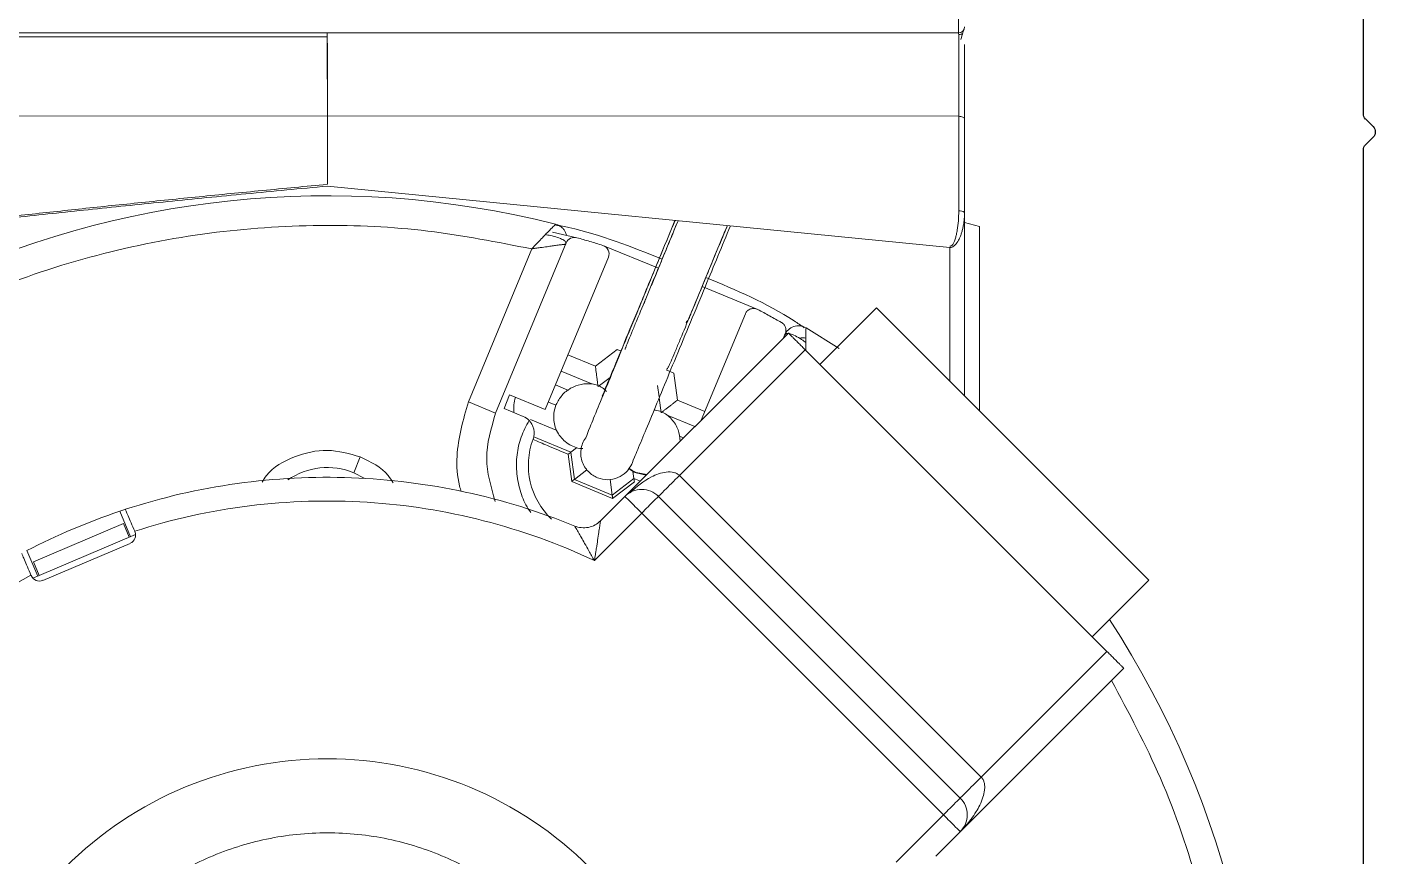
# Model space of a CAD drawing. Header units: inches. Extents: x 0 to 234, y -37 to 292.
# Drawn here: x 15.021 to 16.813, y -9.254 to -8.152 of the extents above; entities that cross this region are included whole.
import ezdxf

# ---------------------------------------------------------------- set-up
doc = ezdxf.new("R2010")
doc.units = ezdxf.units.IN
doc.header["$MEASUREMENT"] = 0
doc.layers.get('0').update_dxf_attribs({"lineweight": 25})

# ---------------------------------------------------------------- blocks, each defined once
blk = doc.blocks.new('A$C1483')
at = {"color": 1, "linetype": 'Continuous', "lineweight": 18}
for p, q in [((2.3839, 2.7047), (2.3839, 2.9327)), ((4.0611, 2.7047), (2.3839, 2.7047)), ((3.2225, 2.5946), (2.3837, 2.5939)), ((2.3837, 2.4682), (2.3837, 2.5939)), ((3.2225, 2.5035), (3.2225, 2.5946)), ((3.9711, 2.5939), (3.2225, 2.5946)), ((2.3957, 2.4195), (3.2225, 2.5011)), ((2.376, 2.4661), (2.376, 2.2222)), ((2.3563, 2.4474), (2.376, 2.4527)), ((2.3563, 2.4474), (2.3563, 2.2026)), ((2.8911, 2.4325), (2.9234, 2.44)), ((2.3955, 2.2417), (2.3957, 2.4195)), ((2.7828, 2.3919), (2.8566, 2.4224)), ((2.9052, 2.4256), (2.9989, 2.1994)), ((2.8491, 2.4066), (2.933, 2.2041)), ((3.0352, 2.2145), (2.951, 2.4177)), ((2.6508, 2.3372), (2.7246, 2.3678)), ((2.4931, 2.3393), (2.1312, 1.9774)), ((2.5683, 2.2641), (2.4931, 2.3393)), ((2.6672, 2.3313), (2.7257, 2.1903)), ((2.5427, 2.2853), (2.5866, 2.3128)), ((2.61, 2.3059), (2.8597, 2.0563)), ((2.6165, 2.2994), (2.6142, 2.3051)), ((2.1869, 1.8828), (2.5878, 2.2836)), ((2.5878, 2.2836), (2.7548, 2.1166)), ((2.8376, 2.2839), (2.8322, 2.2817)), ((2.8664, 2.2618), (2.8376, 2.2839)), ((2.9029, 2.2769), (2.8664, 2.2618)), ((2.7622, 2.2527), (2.7574, 2.2166)), ((2.7723, 2.2569), (2.7622, 2.2527)), ((2.847, 2.2469), (2.8629, 2.2347)), ((2.8711, 2.2382), (2.9119, 2.255)), ((2.7818, 2.2209), (2.7838, 2.2361)), ((2.9021, 2.2297), (2.9194, 2.2369)), ((2.9803, 2.2237), (2.933, 2.2041)), ((2.9878, 2.2055), (2.9803, 2.2237)), ((2.7574, 2.2166), (2.721, 2.2015)), ((2.7791, 2.2), (2.7817, 2.2198)), ((2.9185, 2.2107), (2.9188, 2.21)), ((2.9188, 2.21), (2.9289, 2.2141)), ((2.9188, 2.21), (2.9192, 2.2091)), ((2.9623, 2.1949), (2.9878, 2.2055)), ((2.9989, 2.1994), (3.0352, 2.2145)), ((2.7344, 2.1815), (2.7709, 2.1966)), ((2.7917, 2.1957), (2.7918, 2.1955)), ((2.9185, 2.1768), (2.9525, 2.1909)), ((2.7495, 2.1665), (2.7549, 2.1687)), ((2.8916, 2.1531), (2.899, 2.1474)), ((2.899, 2.1474), (2.9483, 2.1678)), ((2.899, 2.1474), (2.8943, 2.1114)), ((2.8979, 2.1086), (2.9026, 2.1447)), ((3.1874, 2.1202), (3.1787, 2.1412)), ((2.7548, 2.1166), (2.3539, 1.7157)), ((2.8121, 2.1205), (2.7982, 2.1178)), ((2.8123, 2.12), (2.799, 2.1169)), ((2.8152, 2.1127), (2.8165, 2.122)), ((2.8943, 2.1114), (2.8776, 2.1241)), ((3.1874, 2.1202), (3.1737, 2.1131)), ((2.8067, 2.1092), (2.8152, 2.1127)), ((2.8146, 2.1082), (2.8435, 2.0861)), ((2.8441, 2.0906), (2.8152, 2.1127)), ((2.8435, 2.0861), (2.8979, 2.1086)), ((2.8943, 2.1114), (2.8441, 2.0906)), ((2.8441, 2.0906), (2.8468, 2.1112)), ((2.7826, 2.0888), (2.3818, 1.6879)), ((2.404, 1.6656), (2.8049, 2.0665)), ((2.8049, 2.0665), (2.8678, 2.0036)), ((3.4839, 2.0352), (3.4983, 2.0691)), ((3.4934, 2.0526), (3.4857, 2.0345)), ((3.4934, 2.0526), (3.613, 2.0018)), ((3.4773, 2.038), (3.6053, 1.9837)), ((3.4782, 2.0419), (3.4784, 2.0425)), ((3.4845, 2.0264), (3.6004, 1.9772)), ((3.6071, 1.9829), (3.6215, 2.0168)), ((3.613, 2.0018), (3.6053, 1.9837)), ((2.1312, 1.9774), (2.2064, 1.9022)), ((3.6138, 1.9801), (3.6053, 1.9837)), ((3.6162, 1.984), (3.6159, 1.9835)), ((2.3539, 1.7157), (2.1869, 1.8828)), ((2.1646, 1.8605), (2.4142, 1.6109)), ((2.4669, 1.6027), (2.404, 1.6656))]:
    blk.add_line(p, q, dxfattribs=at)
for centre, radius, start, end in [((2.3839, 2.7126), 0.00787, 180, 270), ((3.2225, 1.248), 1.2402, 146.9085, 104.1536), ((2.382, 2.4594), 0.0089, 78.7375, 131.8083), ((2.5918, 2.2759), 0.0236, 81.5295, 102.6389), ((2.9181, 2.2052), 0.0567, 354.7876, 15.7417), ((2.8571, 2.1301), 0.0984, 313.3842, 20.6514), ((2.7961, 2.1591), 0.0423, 292.5, 307.9016), ((3.2225, 2.0354), 0.0917, 55.1445, 112.5), ((2.8049, 2.0665), 0.0315, 90, 135), ((3.2225, 1.248), 0.8661, 62.5682, 71.4318), ((3.4891, 2.0373), 0.0118, 157, 247), ((3.6051, 1.9881), 0.0118, 247, 337), ((2.404, 1.6656), 0.0315, 180, 225)]:
    blk.add_arc(centre, radius, start, end, dxfattribs=at)
for points, knots in [([(2.3809, 2.696), (2.3799, 2.6993), (2.378, 2.7059), (2.3771, 2.7084), (2.3766, 2.7097)], [0, 0, 0, 0, 0.49318, 1, 1, 1, 1]), ([(2.376, 2.6895), (2.376, 2.6883), (2.376, 2.6858), (2.376, 2.6818), (2.376, 2.6776), (2.376, 2.6717), (2.376, 2.6639), (2.376, 2.6539), (2.376, 2.6435), (2.376, 2.6328), (2.376, 2.6221), (2.376, 2.6113), (2.376, 2.6007), (2.376, 2.594), (2.376, 2.5906)], [0, 0, 0, 0, 0.049943, 0.09974, 0.149585, 0.19967, 0.299373, 0.399256, 0.498907, 0.598733, 0.698457, 0.79833, 0.899101, 1, 1, 1, 1]), ([(2.3839, 2.7024), (2.3834, 2.7024), (2.3824, 2.7025), (2.381, 2.7029), (2.3795, 2.7036), (2.3787, 2.7043), (2.3783, 2.7046)], [0, 0, 0, 0, 0.232699, 0.479614, 0.737013, 1, 1, 1, 1]), ([(2.3837, 2.5939), (2.3837, 2.5956), (2.3837, 2.5991), (2.3837, 2.6047), (2.3837, 2.6105), (2.3837, 2.6164), (2.3837, 2.6225), (2.3837, 2.6286), (2.3837, 2.6348), (2.3837, 2.6409), (2.3837, 2.6469), (2.3837, 2.6527), (2.3837, 2.6584), (2.3837, 2.6638), (2.3837, 2.6723), (2.3838, 2.684), (2.3838, 2.6939), (2.3838, 2.6997), (2.3838, 2.7027), (2.3839, 2.7044), (2.3839, 2.7046), (2.3839, 2.7047)], [0, 0, 0, 0, 0.036367, 0.073509, 0.111333, 0.149734, 0.188597, 0.227796, 0.267201, 0.306675, 0.346079, 0.385277, 0.424133, 0.462522, 0.500322, 0.615153, 0.749768, 0.816794, 0.881034, 0.942168, 1, 1, 1, 1]), ([(3.2226, 2.7047), (3.2226, 2.7047), (3.2226, 2.7046), (3.2226, 2.7041), (3.2226, 2.7032), (3.2226, 2.7018), (3.2226, 2.7001), (3.2226, 2.6978), (3.2225, 2.6932), (3.2225, 2.6843), (3.2225, 2.6713), (3.2225, 2.6591), (3.2225, 2.6488), (3.2225, 2.6379), (3.2225, 2.6266), (3.2225, 2.6154), (3.2225, 2.6046), (3.2225, 2.5979), (3.2225, 2.5946)], [0, 0, 0, 0, 0.032984, 0.067069, 0.102232, 0.138434, 0.175625, 0.213743, 0.25271, 0.376618, 0.504726, 0.573555, 0.64441, 0.716497, 0.788952, 0.860895, 0.931491, 1, 1, 1, 1]), ([(3.2225, 2.6278), (3.2225, 2.6321), (3.2225, 2.6477), (3.2227, 2.6733), (3.2226, 2.6909), (3.2226, 2.6995)], [0, 0, 0, 0, 0.162009, 0.592078, 1, 1, 1, 1]), ([(2.3837, 2.5939), (2.3819, 2.5938), (2.3798, 2.5935), (2.3768, 2.5923), (2.376, 2.5914), (2.376, 2.5906)], [0, 0, 0, 0, 0.5, 0.5, 1, 1, 1, 1]), ([(2.376, 2.5906), (2.376, 2.5849), (2.376, 2.5733), (2.376, 2.5558), (2.376, 2.5381), (2.376, 2.5203), (2.376, 2.5024), (2.376, 2.4843), (2.376, 2.4722), (2.376, 2.4661)], [0, 0, 0, 0, 0.143023, 0.285881, 0.428638, 0.571362, 0.714119, 0.856977, 1, 1, 1, 1]), ([(3.9711, 2.4214), (3.95, 2.4241), (3.907, 2.4297), (3.8412, 2.4379), (3.7728, 2.4461), (3.7018, 2.4543), (3.6282, 2.4625), (3.5521, 2.4707), (3.4734, 2.4789), (3.392, 2.4871), (3.3081, 2.4954), (3.2513, 2.5008), (3.2225, 2.5035)], [0, 0, 0, 0, 0.0846491, 0.1727047, 0.264169, 0.3590439, 0.4573311, 0.559032, 0.6641482, 0.7726809, 0.8846311, 1, 1, 1, 1]), ([(3.2225, 2.5011), (3.2585, 2.4977), (3.3292, 2.4911), (3.4332, 2.4808), (3.5329, 2.4706), (3.6285, 2.4604), (3.72, 2.4503), (3.8072, 2.4401), (3.8903, 2.4301), (3.9442, 2.4231), (3.9705, 2.4197)], [0, 0, 0, 0, 0.144331, 0.283135, 0.416413, 0.544167, 0.6664, 0.783114, 0.894313, 1, 1, 1, 1]), ([(2.376, 2.4661), (2.3761, 2.4639), (2.3761, 2.4598), (2.3767, 2.4539), (2.3776, 2.4485), (2.3787, 2.4435), (2.3799, 2.439), (2.3814, 2.4347), (2.3835, 2.4298), (2.3863, 2.4253), (2.3894, 2.4221), (2.3915, 2.4205), (2.3935, 2.4195), (2.395, 2.4195), (2.3957, 2.4195)], [0, 0, 0, 0, 0.121002, 0.233547, 0.337715, 0.433564, 0.521147, 0.600513, 0.682797, 0.823244, 0.885691, 0.921811, 0.964878, 1, 1, 1, 1]), ([(2.3955, 2.4212), (2.3952, 2.4212), (2.3945, 2.4212), (2.3935, 2.4216), (2.3925, 2.4225), (2.3916, 2.4237), (2.3907, 2.4252), (2.3898, 2.4271), (2.3889, 2.4294), (2.3879, 2.4327), (2.3867, 2.4371), (2.3853, 2.4448), (2.384, 2.4553), (2.3838, 2.4638), (2.3837, 2.4682)], [0, 0, 0, 0, 0.019291, 0.03992, 0.06412, 0.093316, 0.128326, 0.169626, 0.217504, 0.272142, 0.374203, 0.489281, 0.739214, 1, 1, 1, 1]), ([(2.8784, 2.1684), (2.8784, 2.1682), (2.8788, 2.1677), (2.8747, 2.1779), (2.864, 2.2044), (2.8492, 2.2405), (2.8316, 2.2832), (2.8082, 2.34), (2.7838, 2.3993), (2.7667, 2.4407), (2.7605, 2.4555)], [0, 0, 0, 0, 0.0173101, 0.0789959, 0.1325628, 0.1820866, 0.2304791, 0.278881, 0.3535243, 0.3954859, 0.3954859, 0.3954859, 0.3954859]), ([(2.8572, 2.2222), (2.8574, 2.2216), (2.8578, 2.2208), (2.8521, 2.2347), (2.8435, 2.2555), (2.8291, 2.2903), (2.807, 2.3436), (2.7836, 2.4001), (2.768, 2.4378), (2.7607, 2.4555)], [0, 0, 0, 0, 0.0845917, 0.1236474, 0.1606584, 0.2282663, 0.2895732, 0.357942, 0.4185001, 0.4185001, 0.4185001, 0.4185001]), ([(2.951, 2.4177), (2.9968, 2.4267), (3.0896, 2.445), (3.2335, 2.4515), (3.3812, 2.4415), (3.5302, 2.4121), (3.6768, 2.3632), (3.8168, 2.2953), (3.9469, 2.2099), (4.0641, 2.1091), (4.1656, 1.9963), (4.2503, 1.8746), (4.3176, 1.7474), (4.3685, 1.6156), (4.4038, 1.4787), (4.423, 1.3362), (4.4249, 1.188), (4.4079, 1.0371), (4.3712, 0.8869), (4.3151, 0.7418), (4.2407, 0.6052), (4.1499, 0.4801), (4.0457, 0.3696), (3.9315, 0.2752), (3.8103, 0.1977), (3.6831, 0.1361), (3.5495, 0.0897), (3.409, 0.0588), (3.2615, 0.0448), (3.1098, 0.0492), (2.9571, 0.0735), (2.8079, 0.1175), (2.6656, 0.1804), (2.5334, 0.2606), (2.4147, 0.3553), (2.3113, 0.4614), (2.2241, 0.5759), (2.1522, 0.6976), (2.095, 0.8268), (2.0527, 0.9643), (2.0265, 1.1102), (2.0185, 1.2618), (2.03, 1.416), (2.0619, 1.5681), (2.1108, 1.7129), (2.158, 1.8015), (2.1808, 1.8443)], [0, 0, 0, 0, 0.021324, 0.04324, 0.06571, 0.08901, 0.112556, 0.136299, 0.160039, 0.183586, 0.206889, 0.229356, 0.251272, 0.272598, 0.293922, 0.315838, 0.338308, 0.361608, 0.385155, 0.408898, 0.432638, 0.456184, 0.479487, 0.501954, 0.523871, 0.545197, 0.56652, 0.588437, 0.610907, 0.634207, 0.657753, 0.681496, 0.705236, 0.728782, 0.752085, 0.774553, 0.796469, 0.817795, 0.839119, 0.861035, 0.883505, 0.906805, 0.930351, 0.954094, 0.977835, 1, 1, 1, 1]), ([(2.687, 2.4483), (2.6981, 2.4216), (2.7158, 2.3788), (2.7402, 2.3199), (2.7595, 2.2734), (2.7771, 2.2309), (2.7928, 2.193), (2.8058, 2.1615), (2.8158, 2.1376), (2.8196, 2.1284), (2.8192, 2.1294), (2.819, 2.1299)], [0.5503848, 0.5503848, 0.5503848, 0.5503848, 0.6211388, 0.6636703, 0.7060309, 0.7483469, 0.7910731, 0.8355205, 0.8842603, 0.9402973, 1, 1, 1, 1]), ([(2.6911, 2.4487), (2.6952, 2.4386), (2.7054, 2.4142), (2.7216, 2.3749), (2.7391, 2.3327), (2.7519, 2.3017), (2.7598, 2.2829), (2.7654, 2.2696), (2.7688, 2.2617), (2.77, 2.2597), (2.771, 2.2585), (2.7716, 2.2577)], [0.4971067, 0.4971067, 0.4971067, 0.4971067, 0.5464087, 0.6168205, 0.6905004, 0.7500903, 0.7840007, 0.822975, 0.866275, 0.9078485, 1, 1, 1, 1]), ([(2.6911, 2.4487), (2.6929, 2.4443), (2.6994, 2.4286), (2.7092, 2.405), (2.7184, 2.3828), (2.7241, 2.3691), (2.7272, 2.3618), (2.7301, 2.3547), (2.7332, 2.3471), (2.7369, 2.3381), (2.7409, 2.3286), (2.7425, 2.3242), (2.745, 2.3209), (2.746, 2.3195)], [0.3840108, 0.3840108, 0.3840108, 0.3840108, 0.4350439, 0.5677164, 0.659772, 0.6936919, 0.7284495, 0.7453618, 0.7775865, 0.818954, 0.8644227, 0.9455506, 1, 1, 1, 1]), ([(2.8013, 2.3456), (2.801, 2.3469), (2.8002, 2.3503), (2.7983, 2.3544), (2.7943, 2.3639), (2.7906, 2.3727), (2.7863, 2.3826), (2.7818, 2.3938), (2.7762, 2.4076), (2.7695, 2.4239), (2.7627, 2.4402), (2.7582, 2.4511), (2.7565, 2.4551)], [0, 0, 0, 0, 0.0507645, 0.1252995, 0.1660228, 0.2030291, 0.2302862, 0.2782303, 0.322304, 0.3802109, 0.4544259, 0.4984084, 0.4984084, 0.4984084, 0.4984084]), ([(2.8269, 2.2838), (2.8268, 2.2845), (2.8266, 2.2855), (2.826, 2.2873), (2.8228, 2.2951), (2.8174, 2.3082), (2.8097, 2.3268), (2.7957, 2.3607), (2.7765, 2.407), (2.7628, 2.4401), (2.7566, 2.4551)], [0, 0, 0, 0, 0.0608478, 0.0881829, 0.1163611, 0.1417315, 0.1638388, 0.2029104, 0.2614616, 0.310047, 0.310047, 0.310047, 0.310047]), ([(2.7778, 2.4039), (2.8184, 2.4204), (2.8645, 2.439), (2.9131, 2.4483), (2.919, 2.4494)], [0, 0, 0, 0, 0.880074, 1, 1, 1, 1]), ([(2.9049, 2.4357), (2.9049, 2.4359), (2.9051, 2.4375), (2.9064, 2.4404), (2.9086, 2.4439), (2.9117, 2.4469), (2.9152, 2.4493), (2.9179, 2.4501), (2.9192, 2.4505)], [0, 0, 0, 0, 0.02918, 0.223344, 0.417508, 0.611672, 0.805836, 1, 1, 1, 1]), ([(2.9192, 2.4505), (2.9193, 2.4504), (2.9195, 2.4502), (2.9218, 2.448), (2.926, 2.4437), (2.9311, 2.4385), (2.9331, 2.4364)], [0, 0, 0, 0, 0.178181, 0.362179, 0.752509, 1, 1, 1, 1]), ([(2.8566, 2.4224), (2.8534, 2.4215), (2.8507, 2.4192), (2.8479, 2.4132), (2.8479, 2.4097), (2.8491, 2.4066)], [0, 0, 0, 0, 0.5, 0.5, 1, 1, 1, 1]), ([(2.9052, 2.4256), (2.9041, 2.4283), (2.902, 2.4305), (2.8969, 2.433), (2.8939, 2.4333), (2.8911, 2.4325)], [0, 0, 0, 0, 0.5, 0.5, 1, 1, 1, 1]), ([(2.933, 2.4366), (2.9307, 2.4362), (2.9248, 2.4353), (2.9164, 2.433), (2.9093, 2.4301), (2.9054, 2.4271), (2.9058, 2.4248), (2.9059, 2.4238)], [0, 0, 0, 0, 0.142571, 0.362302, 0.584757, 0.801177, 1, 1, 1, 1]), ([(2.9059, 2.4239), (2.9059, 2.4239), (2.906, 2.4239), (2.9066, 2.4238), (2.9076, 2.4237), (2.9093, 2.4235), (2.9115, 2.4232), (2.9143, 2.4229), (2.9183, 2.4224), (2.9236, 2.4217), (2.931, 2.4205), (2.9385, 2.4195), (2.9455, 2.4185), (2.9493, 2.418), (2.951, 2.4177)], [0, 0, 0, 0, 0.052187, 0.10854, 0.168999, 0.233516, 0.301988, 0.374393, 0.450592, 0.565176, 0.678589, 0.827661, 0.921816, 1, 1, 1, 1]), ([(2.9331, 2.4364), (2.9343, 2.4352), (2.9374, 2.432), (2.9436, 2.4255), (2.9485, 2.4204), (2.951, 2.4177)], [0, 0, 0, 0, 0.232169, 0.59329, 1, 1, 1, 1]), ([(2.5889, 2.313), (2.5934, 2.316), (2.6339, 2.3436), (2.6793, 2.3628), (2.7196, 2.3798)], [0, 0, 0, 0, 0.110731, 1, 1, 1, 1]), ([(2.6672, 2.3313), (2.667, 2.3318), (2.6666, 2.3328), (2.6656, 2.3341), (2.6638, 2.3362), (2.6604, 2.3382), (2.6563, 2.3388), (2.653, 2.3383), (2.6516, 2.3376), (2.6508, 2.3372)], [0, 0, 0, 0, 0.083221, 0.166303, 0.250845, 0.500091, 0.749336, 0.873938, 1, 1, 1, 1]), ([(2.6149, 2.3034), (2.6127, 2.3086), (2.6082, 2.3128), (2.5975, 2.3163), (2.5914, 2.3156), (2.5866, 2.3128)], [0, 0, 0, 0, 0.5, 0.5, 1, 1, 1, 1]), ([(2.5868, 2.2935), (2.5868, 2.2961), (2.5867, 2.3014), (2.5868, 2.3071), (2.5868, 2.3117), (2.5867, 2.3124), (2.5866, 2.3128)], [0, 0, 0, 0, 0.244422, 0.48966, 0.680048, 1, 1, 1, 1]), ([(2.6192, 2.3199), (2.6186, 2.3195), (2.6174, 2.3187), (2.6159, 2.3172), (2.6147, 2.3155), (2.6136, 2.3128), (2.6129, 2.3092), (2.6138, 2.3065), (2.6142, 2.3051)], [0, 0, 0, 0, 0.126765, 0.249677, 0.372989, 0.500912, 0.749675, 1, 1, 1, 1]), ([(2.6092, 2.3051), (2.6087, 2.3051), (2.6067, 2.305), (2.6009, 2.3022), (2.5935, 2.2981), (2.5888, 2.2946), (2.5869, 2.2933)], [0, 0, 0, 0, 0.0999717, 0.4454116, 0.7866264, 1, 1, 1, 1]), ([(2.5878, 2.2836), (2.5885, 2.2843), (2.5899, 2.2857), (2.5919, 2.2878), (2.594, 2.2899), (2.5967, 2.2926), (2.6001, 2.296), (2.6036, 2.2995), (2.6065, 2.3024), (2.6085, 2.3044), (2.6098, 2.3057), (2.61, 2.3058), (2.61, 2.3059)], [0, 0, 0, 0, 0.060243, 0.119999, 0.179808, 0.240207, 0.369955, 0.500129, 0.629877, 0.760052, 0.879922, 1, 1, 1, 1]), ([(2.615, 2.3032), (2.6144, 2.3042), (2.6136, 2.3056), (2.6114, 2.3053), (2.6107, 2.3052)], [0, 0, 0, 0, 0.70452, 1, 1, 1, 1]), ([(2.587, 2.2836), (2.5869, 2.287), (2.5869, 2.2905), (2.5868, 2.2934), (2.5868, 2.2935)], [0, 0, 0, 0, 0.964783, 1, 1, 1, 1]), ([(2.8629, 2.2347), (2.8629, 2.2348), (2.8629, 2.2348), (2.8629, 2.2353), (2.863, 2.2361), (2.8632, 2.2373), (2.8634, 2.2387), (2.8636, 2.2405), (2.864, 2.2431), (2.8645, 2.2468), (2.8651, 2.2513), (2.8657, 2.2564), (2.8662, 2.2598), (2.8664, 2.2618)], [0, 0, 0, 0, 0.063175, 0.127644, 0.193653, 0.261426, 0.331174, 0.403088, 0.477345, 0.602394, 0.744639, 0.850782, 1, 1, 1, 1]), ([(2.8517, 2.2281), (2.8534, 2.2299), (2.8568, 2.2335), (2.8636, 2.2366), (2.8732, 2.239), (2.8857, 2.2384), (2.8996, 2.2331), (2.9115, 2.2238), (2.9162, 2.2151), (2.9185, 2.2107)], [0, 0, 0, 0, 0.091092, 0.18173, 0.273488, 0.454865, 0.63663, 0.818386, 1, 1, 1, 1]), ([(2.7791, 2.2), (2.779, 2.2), (2.779, 2.2001), (2.7786, 2.2004), (2.778, 2.2009), (2.777, 2.2016), (2.7759, 2.2025), (2.7744, 2.2036), (2.7724, 2.2052), (2.7694, 2.2074), (2.7658, 2.2102), (2.7617, 2.2133), (2.759, 2.2154), (2.7574, 2.2166)], [0, 0, 0, 0, 0.063175, 0.127644, 0.193653, 0.261426, 0.331174, 0.403088, 0.477345, 0.602394, 0.744639, 0.850782, 1, 1, 1, 1]), ([(2.9185, 2.2107), (2.9196, 2.2078), (2.9216, 2.2018), (2.9221, 2.1922), (2.9207, 2.1828), (2.9171, 2.174), (2.9117, 2.1662), (2.9047, 2.1598), (2.8965, 2.1551), (2.8891, 2.1526), (2.8845, 2.1524), (2.8832, 2.1523)], [0, 0, 0, 0, 0.118711, 0.23742, 0.355679, 0.474017, 0.592396, 0.710819, 0.828989, 0.947598, 1, 1, 1, 1]), ([(3.0446, 2.0952), (3.0454, 2.0977), (3.0501, 2.1128), (3.0524, 2.1541), (3.042, 2.1907), (3.0352, 2.2145)], [0, 0, 0, 0, 0.064234, 0.391695, 1, 1, 1, 1]), ([(2.7536, 2.1623), (2.7542, 2.1673), (2.7554, 2.178), (2.763, 2.1897), (2.7712, 2.1974), (2.7762, 2.2), (2.7787, 2.2012)], [0, 0, 0, 0, 0.309336, 0.654085, 0.830848, 1, 1, 1, 1]), ([(2.7787, 2.2012), (2.7813, 2.2022), (2.7846, 2.2034), (2.7881, 2.2035), (2.7888, 2.2035)], [0, 0, 0, 0, 0.7868236, 1, 1, 1, 1]), ([(2.9492, 2.1648), (2.9489, 2.1658), (2.9483, 2.1676), (2.9478, 2.1703), (2.9477, 2.1727), (2.9477, 2.1749), (2.9481, 2.1778), (2.9491, 2.1815), (2.9512, 2.1859), (2.9534, 2.1885), (2.9545, 2.1897)], [0, 0, 0, 0, 0.127883, 0.241699, 0.341454, 0.427161, 0.49884, 0.685865, 0.852491, 1, 1, 1, 1]), ([(2.9545, 2.1897), (2.9583, 2.1825), (2.966, 2.1681), (2.9713, 2.1437), (2.9717, 2.1186), (2.9662, 2.0943), (2.9594, 2.077), (2.9533, 2.0691), (2.9521, 2.0675)], [0, 0, 0, 0, 0.1889733, 0.378031, 0.5738738, 0.7681346, 0.9537702, 1, 1, 1, 1]), ([(2.9995, 2.0822), (3.0051, 2.1012), (3.0167, 2.1403), (3.0049, 2.1794), (2.9989, 2.1994)], [0, 0, 0, 0, 0.485861, 1, 1, 1, 1]), ([(2.819, 2.1299), (2.8211, 2.1267), (2.8255, 2.1199), (2.8365, 2.1129), (2.85, 2.11), (2.8617, 2.1123), (2.8701, 2.1167), (2.8761, 2.1216), (2.8811, 2.1281), (2.8846, 2.1359), (2.8861, 2.1445), (2.8855, 2.1531), (2.8829, 2.1614), (2.8797, 2.1661), (2.8781, 2.1686)], [0, 0, 0, 0, 0.095106, 0.204695, 0.322309, 0.439312, 0.499995, 0.564354, 0.634057, 0.707206, 0.781458, 0.85395, 0.925823, 1, 1, 1, 1]), ([(2.9026, 2.1447), (2.9117, 2.1485), (2.9273, 2.1551), (2.9428, 2.1618), (2.9493, 2.1646)], [0, 0, 0, 0, 0.5838505, 1, 1, 1, 1]), ([(2.899, 2.1474), (2.899, 2.1474), (2.8991, 2.1474), (2.8995, 2.1471), (2.9001, 2.1466), (2.9012, 2.1458), (2.9021, 2.1451), (2.9026, 2.1447)], [0, 0, 0, 0, 0.149573, 0.307929, 0.477742, 0.693516, 1, 1, 1, 1]), ([(3.1787, 2.1412), (3.1647, 2.1345), (3.147, 2.1261), (3.1371, 2.11), (3.135, 2.1066)], [0, 0, 0, 0, 0.7920139, 1, 1, 1, 1]), ([(3.3093, 2.1075), (3.3075, 2.1105), (3.2977, 2.1263), (3.2668, 2.1432), (3.2224, 2.1537), (3.1932, 2.1454), (3.1787, 2.1412)], [0, 0, 0, 0, 0.073643, 0.382428, 0.691214, 1, 1, 1, 1]), ([(2.7548, 2.1166), (2.7558, 2.1175), (2.758, 2.1193), (2.764, 2.1214), (2.7761, 2.1215), (2.7973, 2.1137), (2.8115, 2.1015), (2.8204, 2.0937)], [0, 0, 0, 0, 0.05021, 0.104845, 0.238056, 0.517303, 1, 1, 1, 1]), ([(2.7548, 2.1166), (2.7621, 2.1093), (2.7693, 2.1021), (2.7796, 2.0918), (2.7826, 2.0888), (2.7826, 2.0888)], [0, 0, 0, 0, 0.5, 0.5, 1, 1, 1, 1]), ([(2.8221, 2.1266), (2.8213, 2.1259), (2.8183, 2.1233), (2.8147, 2.1216), (2.8121, 2.1205)], [0, 0, 0, 0, 0.2888, 1, 1, 1, 1]), ([(2.8939, 2.0494), (2.9879, 2.088), (3.0888, 2.1098), (3.2919, 2.1173), (3.3942, 2.1031), (3.4908, 2.0716)], [0, 0, 0, 0, 0.5, 0.5, 1, 1, 1, 1]), ([(2.8152, 2.1127), (2.8152, 2.1127), (2.8152, 2.1126), (2.8152, 2.1122), (2.815, 2.1114), (2.8149, 2.11), (2.8147, 2.1089), (2.8146, 2.1082)], [0, 0, 0, 0, 0.149573, 0.307929, 0.477742, 0.693516, 1, 1, 1, 1]), ([(2.8943, 2.1114), (2.8943, 2.1114), (2.8943, 2.1113), (2.8947, 2.111), (2.8954, 2.1106), (2.8964, 2.1097), (2.8973, 2.109), (2.8979, 2.1086)], [0, 0, 0, 0, 0.149573, 0.307929, 0.477742, 0.693516, 1, 1, 1, 1]), ([(2.8049, 2.0665), (2.7991, 2.0723), (2.7933, 2.0781), (2.785, 2.0864), (2.7826, 2.0888), (2.7826, 2.0888)], [0, 0, 0, 0, 0.5, 0.5, 1, 1, 1, 1]), ([(2.8272, 2.0888), (2.8272, 2.0888), (2.8248, 2.0864), (2.8165, 2.0781), (2.8107, 2.0723), (2.8049, 2.0665)], [0, 0, 0, 0, 0.5, 0.5, 1, 1, 1, 1]), ([(2.8441, 2.0906), (2.8441, 2.0906), (2.8441, 2.0905), (2.844, 2.09), (2.8439, 2.0892), (2.8437, 2.0879), (2.8436, 2.0868), (2.8435, 2.0861)], [0, 0, 0, 0, 0.149573, 0.307929, 0.477742, 0.693516, 1, 1, 1, 1]), ([(2.8678, 2.0036), (2.9151, 2.0258), (2.9644, 2.0435), (3.0656, 2.0695), (3.1173, 2.0777), (3.2215, 2.0843), (3.2739, 2.0827), (3.3776, 2.0698), (3.4287, 2.0585), (3.4784, 2.0425)], [0, 0, 0, 0, 0.25, 0.25, 0.5, 0.5, 0.75, 0.75, 1, 1, 1, 1]), ([(3.4784, 2.0425), (3.4801, 2.0463), (3.4817, 2.0501), (3.4847, 2.0571), (3.486, 2.0603), (3.4894, 2.0684), (3.4908, 2.0716), (3.4908, 2.0716)], [0, 0, 0, 0, 0.25, 0.25, 0.5, 0.5, 1, 1, 1, 1]), ([(3.4908, 2.0716), (3.4908, 2.0716), (3.4916, 2.0713), (3.4944, 2.0704), (3.4963, 2.0697), (3.4983, 2.0691)], [0, 0, 0, 0, 0.5, 0.5, 1, 1, 1, 1]), ([(2.8678, 2.0036), (2.8675, 2.0055), (2.8669, 2.0088), (2.8662, 2.0128), (2.8655, 2.0171), (2.8647, 2.0218), (2.8635, 2.0295), (2.8624, 2.038), (2.8612, 2.0459), (2.8604, 2.0511), (2.8598, 2.0542), (2.8597, 2.056), (2.8597, 2.0562), (2.8597, 2.0563)], [0, 0, 0, 0, 0.086254, 0.147013, 0.182272, 0.27912, 0.362613, 0.538266, 0.680783, 0.779572, 0.861807, 0.92946, 1, 1, 1, 1]), ([(2.8597, 2.0563), (2.8638, 2.0522), (2.8695, 2.0489), (2.882, 2.0464), (2.8885, 2.0472), (2.8939, 2.0494)], [0, 0, 0, 0, 0.5, 0.5, 1, 1, 1, 1]), ([(2.8939, 2.0494), (2.8939, 2.0494), (2.8938, 2.0493), (2.8937, 2.0489), (2.8933, 2.0483), (2.8927, 2.0471), (2.8912, 2.0447), (2.8887, 2.0404), (2.8851, 2.0342), (2.8805, 2.026), (2.8746, 2.0156), (2.8703, 2.0079), (2.8678, 2.0036)], [0, 0, 0, 0, 0.037284, 0.073587, 0.109209, 0.144464, 0.227558, 0.326343, 0.454962, 0.606287, 0.779666, 1, 1, 1, 1]), ([(3.6285, 2.0131), (3.6285, 2.0131), (3.6282, 2.0124), (3.6269, 2.0094), (3.626, 2.0073), (3.6226, 1.9992), (3.6194, 1.9917), (3.6162, 1.984)], [0, 0, 0, 0, 0.25, 0.25, 0.5, 0.5, 1, 1, 1, 1]), ([(3.6162, 1.984), (3.8375, 1.8656), (3.9939, 1.6537), (4.0897, 1.1608), (4.0241, 0.9058), (3.8632, 0.7131)], [0, 0, 0, 0, 0.5, 0.5, 1, 1, 1, 1]), ([(2.1646, 1.8605), (2.1646, 1.8605), (2.1647, 1.8605), (2.165, 1.8608), (2.1655, 1.8613), (2.1664, 1.8623), (2.1681, 1.864), (2.171, 1.8669), (2.1746, 1.8704), (2.1785, 1.8744), (2.1827, 1.8786), (2.1855, 1.8814), (2.1869, 1.8828)], [0, 0, 0, 0, 0.060243, 0.119999, 0.179808, 0.240207, 0.369955, 0.500129, 0.629877, 0.760052, 0.879922, 1, 1, 1, 1]), ([(2.8745, 0.9), (2.8289, 0.9456), (2.7925, 1.0002), (2.7432, 1.1192), (2.7304, 1.1836), (2.7304, 1.3125), (2.7432, 1.3768), (2.7925, 1.4959), (2.8289, 1.5505), (2.9201, 1.6416), (2.9746, 1.678), (3.0937, 1.7273), (3.1581, 1.7402), (3.2869, 1.7402), (3.3513, 1.7273), (3.4703, 1.678), (3.5249, 1.6416), (3.5705, 1.596)], [0, 0, 0, 0, 0.125, 0.125, 0.25, 0.25, 0.375, 0.375, 0.5, 0.5, 0.625, 0.625, 0.75, 0.75, 0.875, 0.875, 1, 1, 1, 1]), ([(2.3818, 1.6433), (2.3801, 1.645), (2.3771, 1.6481), (2.3732, 1.6526), (2.3699, 1.6565), (2.3657, 1.6621), (2.3608, 1.6692), (2.3554, 1.6789), (2.3515, 1.6884), (2.3494, 1.6969), (2.3491, 1.7035), (2.3497, 1.7083), (2.3512, 1.7125), (2.353, 1.7147), (2.3539, 1.7157)], [0, 0, 0, 0, 0.085263, 0.158755, 0.220476, 0.270427, 0.414942, 0.535926, 0.674593, 0.786504, 0.850623, 0.906183, 0.955066, 1, 1, 1, 1]), ([(2.3818, 1.6879), (2.3818, 1.6879), (2.3788, 1.6909), (2.3684, 1.7012), (2.3612, 1.7084), (2.3539, 1.7157)], [0, 0, 0, 0, 0.5, 0.5, 1, 1, 1, 1]), ([(2.3818, 1.6879), (2.3818, 1.6879), (2.3842, 1.6855), (2.3924, 1.6772), (2.3982, 1.6714), (2.404, 1.6656)], [0, 0, 0, 0, 0.5, 0.5, 1, 1, 1, 1]), ([(2.404, 1.6656), (2.3982, 1.6598), (2.3924, 1.654), (2.3842, 1.6457), (2.3818, 1.6433), (2.3818, 1.6433)], [0, 0, 0, 0, 0.5, 0.5, 1, 1, 1, 1]), ([(2.9441, 0.9696), (2.9413, 0.9725), (2.9357, 0.9782), (2.9276, 0.9871), (2.9198, 0.9962), (2.9123, 1.0055), (2.905, 1.0151), (2.893, 1.032), (2.8775, 1.0571), (2.8604, 1.0919), (2.8466, 1.1287), (2.833, 1.1806), (2.826, 1.248), (2.8343, 1.3287), (2.8584, 1.4045), (2.8954, 1.4713), (2.9425, 1.528), (2.9993, 1.5752), (3.0661, 1.6121), (3.1418, 1.6362), (3.2225, 1.6445), (3.29, 1.6375), (3.3418, 1.6239), (3.3786, 1.6101), (3.4134, 1.5931), (3.4419, 1.5754), (3.4651, 1.5584), (3.4836, 1.5431), (3.4951, 1.532), (3.5009, 1.5264)], [0, 0, 0, 0, 0.009731, 0.019445, 0.029151, 0.038858, 0.048575, 0.05831, 0.089198, 0.120102, 0.152278, 0.18447, 0.250119, 0.315768, 0.380053, 0.441772, 0.500003, 0.558234, 0.619953, 0.684238, 0.749888, 0.815537, 0.847712, 0.879904, 0.910792, 0.941696, 0.961139, 0.98055, 1, 1, 1, 1])]:
    blk.add_open_spline(points, degree=3, knots=knots, dxfattribs=at)
for points in [[(3.9706, 2.6993), (3.7212, 2.6992), (3.4719, 2.6993), (3.2226, 2.6995)], [(2.8911, 2.4325), (2.8853, 2.4309), (2.8738, 2.4277), (2.8623, 2.4242), (2.8566, 2.4224)], [(2.6508, 2.3372), (2.6455, 2.3344), (2.6349, 2.3287), (2.6245, 2.3228), (2.6192, 2.3199)], [(2.9623, 2.1949), (2.9594, 2.1937), (2.9567, 2.1919), (2.9545, 2.1897)], [(2.8121, 2.1205), (2.8122, 2.1202), (2.8123, 2.12), (2.8123, 2.12)], [(2.8049, 2.098), (2.8131, 2.098), (2.8213, 2.0946), (2.8272, 2.0888)], [(2.3725, 1.6656), (2.3725, 1.6739), (2.3759, 1.6821), (2.3818, 1.6879)]]:
    blk.add_open_spline(points, degree=3, dxfattribs=at)
blk = doc.blocks.new('A$C28736')
for p, q in [((0.1699, 5.6492), (0.1699, 6.4741)), ((0.157, 5.6322), (0.167, 5.6422)), ((0.167, 5.608), (0.157, 5.618)), ((0.1699, 3.6492), (0.1699, 5.6009))]:
    blk.add_line(p, q)
for centre, start, end in [((0.1599, 5.6492), 315, 0), ((0.1641, 5.6251), 135, 224.9998), ((0.1599, 5.6009), 0, 44.9998)]:
    blk.add_arc(centre, 0.01, start, end)

msp = doc.modelspace()

# ---------------------------------------------------------------- block references
at = {"xscale": -1}
for name, p in [('A$C28736', (16.966473, -13.91697)), ('A$C1483', (18.642786, -10.865077))]:
    msp.add_blockref(name, p, dxfattribs=at)

doc.saveas('drawing.dxf')
